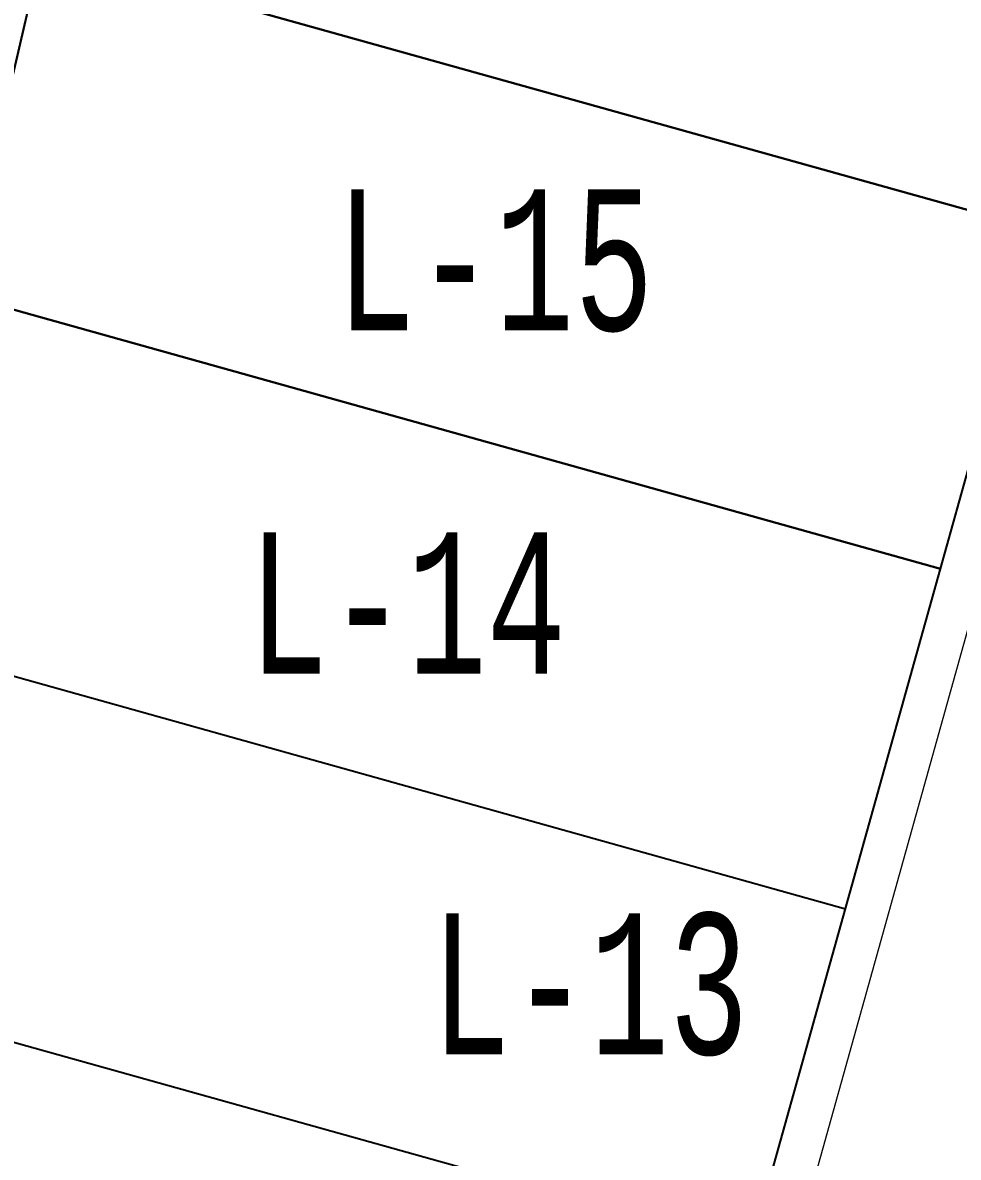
# Model space of a CAD drawing. Header units: millimetres. Extents: x 474016 to 477875, y 2288607 to 2292200.
# Drawn here: x 474316.35 to 474349.5, y 2289389.91 to 2289430.1 of the extents above; entities that cross this region are included whole.
import ezdxf
from ezdxf.enums import TextEntityAlignment as Align

# ---------------------------------------------------------------- set-up
doc = ezdxf.new("R2010")
doc.units = ezdxf.units.MM
doc.header["$LTSCALE"] = 50
doc.layers.add('BANQUETA', color=251, linetype='Continuous', lineweight=5)
doc.layers.add('CVL_LOTIF', color=1, linetype='Continuous')
doc.layers.add('MZ Y LT', color=7, linetype='Continuous', lineweight=13, true_color=0x0d2bf2)
doc.styles.add('MONOTXT4', font='MONOTXT4.shx', dxfattribs={"width": 0.55})

msp = doc.modelspace()

# ---------------------------------------------------------------- linework, layer by layer
at = {"layer": 'BANQUETA'}
msp.add_lwpolyline([(474390.788, 2289555.222), (474309.95, 2289265.887, -0.414214), (474307.486, 2289264.499), (474281.413, 2289271.783, -0.401534), (474278.594, 2289276.543), (474350.659, 2289585.773, -0.554723), (474353.871, 2289586.869), (474390.125, 2289557.31, -0.298203)], format="xyb", close=True, dxfattribs=at)
at = {"layer": 'CVL_LOTIF'}
msp.add_line((474280.107, 2289274.225), (474352.607, 2289585.319), dxfattribs=at)
for points in [[(474319.864, 2289444.819), (474317.024, 2289432.634), (474352.232, 2289422.797), (474355.595, 2289434.836)], [(474317.024, 2289432.634), (474314.184, 2289420.448), (474348.868, 2289410.758), (474352.232, 2289422.797)], [(474342.141, 2289386.68), (474308.505, 2289396.078), (474305.665, 2289383.892), (474338.778, 2289374.641)]]:
    msp.add_lwpolyline(points, close=True, dxfattribs=at)
for points in [[(474348.868, 2289410.758), (474314.184, 2289420.448), (474311.345, 2289408.263), (474345.505, 2289398.719)], [(474342.141, 2289386.68), (474348.868, 2289410.758)]]:
    msp.add_lwpolyline(points, dxfattribs=at)

# ---------------------------------------------------------------- texts
at = {"layer": 'MZ Y LT', "lineweight": 13, "style": 'MONOTXT4', "width": 0.65}
for s, p in [('L-15', (474333.077, 2289421.659)), ('L-14', (474329.975, 2289409.547)), ('L-13', (474336.438, 2289396.061))]:
    msp.add_text(s, height=5, dxfattribs=at).set_placement(p, align=Align.MIDDLE)

doc.saveas('drawing.dxf')
